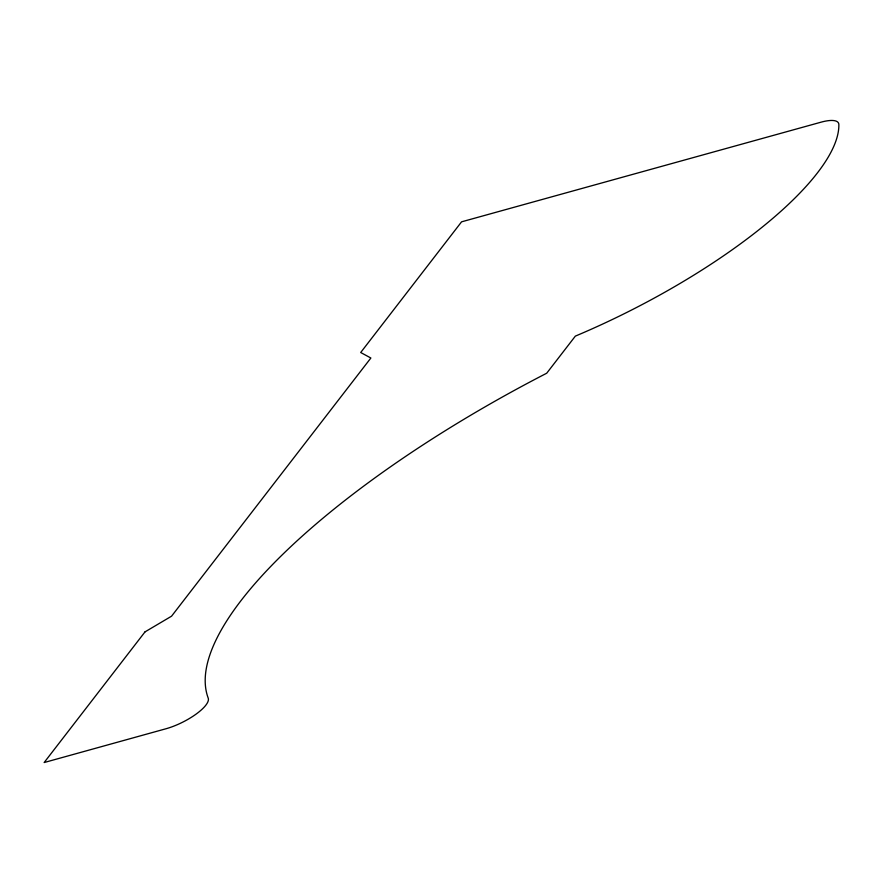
<?xml version="1.0" encoding="UTF-8"?>
<svg xmlns="http://www.w3.org/2000/svg" width="883" height="883" viewBox="0 0 883 883"><rect width="100%" height="100%" fill="white"/><g stroke="black" fill="none" stroke-linecap="round" stroke-linejoin="round"><path stroke-width="1.32" d="M145.022 631.875L44.15 762.537L166.004 728.751A33.377 10.309 -26.8 0 0 196.181 714.049A33.377 10.309 -26.8 0 0 208.211 698.133A460.54 142.318 -26.8 0 1 546.709 373.222L575.352 336.114A273.531 84.525 -26.8 0 0 838.85 124.569A33.377 10.309 -26.8 0 0 820.98 122.196L461.566 221.832L360.694 352.505L370.871 358.012L171.567 616.179L145.022 631.875"/></g></svg>
